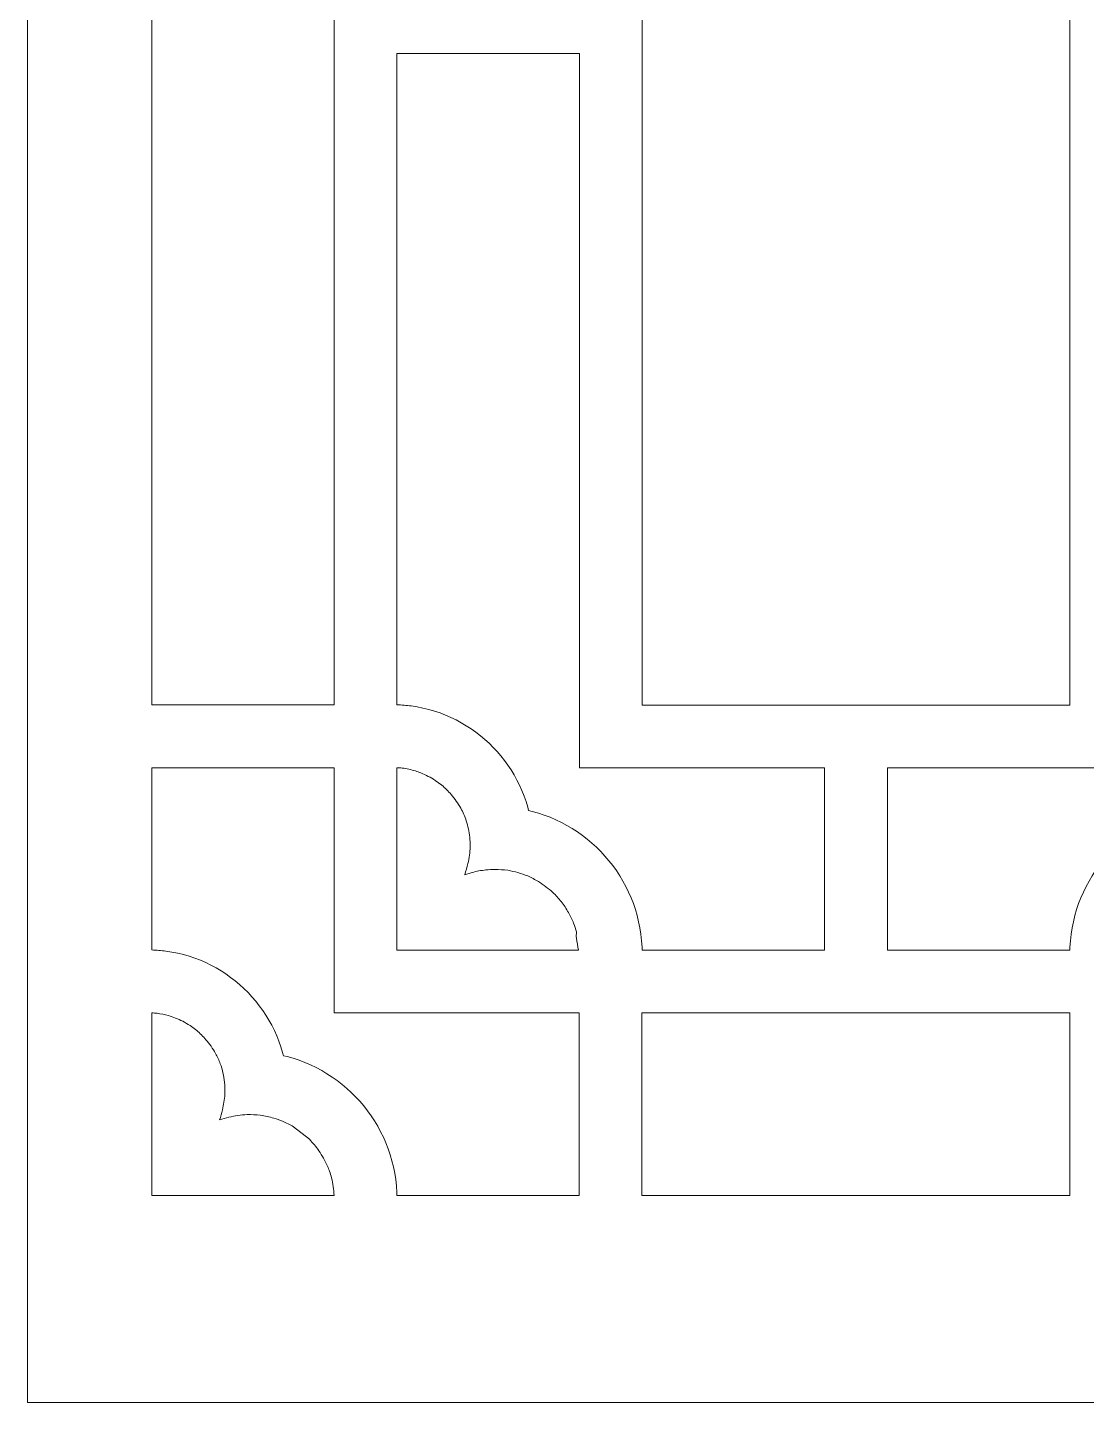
# Model space of a CAD drawing. Header units: centimetres. Extents: x -16.1 to -7.2, y -9.5 to 9.5.
# Drawn here: x -11.369 to -8.715, y -9.5 to -6.053 of the extents above; entities that cross this region are included whole.
import ezdxf

# ---------------------------------------------------------------- set-up
doc = ezdxf.new("R2010")
doc.units = ezdxf.units.CM
doc.header["$MEASUREMENT"] = 0
doc.layers.add('layer 1', color=7, linetype='Continuous')

msp = doc.modelspace()

# ---------------------------------------------------------------- linework, layer by layer
at = {"layer": 'layer 1', "color": 7, "lineweight": 9}
for points, knots in [([(-7.21578, 9.5), (-7.21578, 9.5), (-7.21578, -9.5), (-7.21578, -9.5), (-7.21578, -9.5), (-7.21578, -9.5), (-11.3688, -9.5), (-11.3688, -9.5), (-11.3688, -9.5), (-11.3688, -9.5), (-11.3688, 9.5), (-11.3688, 9.5), (-11.3688, 9.5), (-11.3688, 9.5), (-7.21578, 9.5), (-7.21578, 9.5)], [0, 0, 0, 0, 0.2, 0.2, 0.2, 0.2, 0.4, 0.4, 0.4, 0.4, 0.6, 0.6, 0.6, 0.6, 1, 1, 1, 1]), ([(-11.05731, -4.32706), (-11.05731, -4.32706), (-11.05731, -7.75155), (-11.05731, -7.75155), (-11.05731, -7.75155), (-11.05731, -7.75155), (-10.60004, -7.75155), (-10.60004, -7.75155), (-10.60004, -7.75155), (-10.60004, -7.75155), (-10.60004, -4.32706), (-10.60004, -4.32706), (-10.60004, -4.32706), (-10.60004, -4.32706), (-11.05731, -4.32706), (-11.05731, -4.32706)], [0, 0, 0, 0, 0.2, 0.2, 0.2, 0.2, 0.4, 0.4, 0.4, 0.4, 0.6, 0.6, 0.6, 0.6, 1, 1, 1, 1]), ([(-8.75638, -4.32758), (-8.75638, -4.32758), (-9.82823, -4.32758), (-9.82823, -4.32758), (-9.82823, -4.32758), (-9.82823, -4.32758), (-9.82823, -7.75177), (-9.82823, -7.75177), (-9.82823, -7.75177), (-9.82823, -7.75177), (-8.75638, -7.75177), (-8.75638, -7.75177), (-8.75638, -7.75177), (-8.75638, -7.75177), (-8.75638, -4.32758), (-8.75638, -4.32758)], [0, 0, 0, 0, 0.2, 0.2, 0.2, 0.2, 0.4, 0.4, 0.4, 0.4, 0.6, 0.6, 0.6, 0.6, 1, 1, 1, 1]), ([(-10.36308, -7.76282), (-10.36308, -7.76282), (-10.34881, -7.76695), (-10.34881, -7.76695), (-10.34881, -7.76695), (-10.34881, -7.76695), (-10.3348, -7.77168), (-10.3348, -7.77168), (-10.3348, -7.77168), (-10.3348, -7.77168), (-10.32108, -7.77696), (-10.32108, -7.77696), (-10.32108, -7.77696), (-10.32108, -7.77696), (-10.30762, -7.78279), (-10.30762, -7.78279), (-10.30762, -7.78279), (-10.30762, -7.78279), (-10.29444, -7.78919), (-10.29444, -7.78919), (-10.29444, -7.78919), (-10.29444, -7.78919), (-10.28161, -7.79608), (-10.28161, -7.79608), (-10.28161, -7.79608), (-10.28161, -7.79608), (-10.26909, -7.80349), (-10.26909, -7.80349), (-10.26909, -7.80349), (-10.26909, -7.80349), (-10.25689, -7.81139), (-10.25689, -7.81139), (-10.25689, -7.81139), (-10.25689, -7.81139), (-10.24505, -7.81979), (-10.24505, -7.81979), (-10.24505, -7.81979), (-10.24505, -7.81979), (-10.2336, -7.82862), (-10.2336, -7.82862), (-10.2336, -7.82862), (-10.2336, -7.82862), (-10.22251, -7.83794), (-10.22251, -7.83794), (-10.22251, -7.83794), (-10.22251, -7.83794), (-10.2118, -7.84768), (-10.2118, -7.84768), (-10.2118, -7.84768), (-10.2118, -7.84768), (-10.20151, -7.85786), (-10.20151, -7.85786), (-10.20151, -7.85786), (-10.20151, -7.85786), (-10.19167, -7.86844), (-10.19167, -7.86844), (-10.19167, -7.86844), (-10.19167, -7.86844), (-10.18221, -7.8794), (-10.18221, -7.8794), (-10.18221, -7.8794), (-10.18221, -7.8794), (-10.17324, -7.89078), (-10.17324, -7.89078), (-10.17324, -7.89078), (-10.17324, -7.89078), (-10.1647, -7.90251), (-10.1647, -7.90251), (-10.1647, -7.90251), (-10.1647, -7.90251), (-10.15667, -7.9146), (-10.15667, -7.9146), (-10.15667, -7.9146), (-10.15667, -7.9146), (-10.14912, -7.92701), (-10.14912, -7.92701), (-10.14912, -7.92701), (-10.14912, -7.92701), (-10.14206, -7.93979), (-10.14206, -7.93979), (-10.14206, -7.93979), (-10.14206, -7.93979), (-10.13555, -7.95283), (-10.13555, -7.95283), (-10.13555, -7.95283), (-10.13555, -7.95283), (-10.12956, -7.9662), (-10.12956, -7.9662), (-10.12956, -7.9662), (-10.12956, -7.9662), (-10.12412, -7.97987), (-10.12412, -7.97987), (-10.12412, -7.97987), (-10.12412, -7.97987), (-10.11923, -7.9938), (-10.11923, -7.9938), (-10.11923, -7.9938), (-10.11923, -7.9938), (-10.11493, -8.00799), (-10.11493, -8.00799), (-10.11493, -8.00799), (-10.11493, -8.00799), (-10.1128, -8.01616), (-10.1128, -8.01616), (-10.1128, -8.01616), (-10.1128, -8.01616), (-10.10367, -8.01836), (-10.10367, -8.01836), (-10.10367, -8.01836), (-10.10367, -8.01836), (-10.08846, -8.0227), (-10.08846, -8.0227), (-10.08846, -8.0227), (-10.08846, -8.0227), (-10.07356, -8.02765), (-10.07356, -8.02765), (-10.07356, -8.02765), (-10.07356, -8.02765), (-10.05893, -8.03323), (-10.05893, -8.03323), (-10.05893, -8.03323), (-10.05893, -8.03323), (-10.04462, -8.03942), (-10.04462, -8.03942), (-10.04462, -8.03942), (-10.04462, -8.03942), (-10.0306, -8.04616), (-10.0306, -8.04616), (-10.0306, -8.04616), (-10.0306, -8.04616), (-10.01694, -8.0535), (-10.01694, -8.0535), (-10.01694, -8.0535), (-10.01694, -8.0535), (-10.00363, -8.06134), (-10.00363, -8.06134), (-10.00363, -8.06134), (-10.00363, -8.06134), (-9.99067, -8.06974), (-9.99067, -8.06974), (-9.99067, -8.06974), (-9.99067, -8.06974), (-9.97809, -8.07868), (-9.97809, -8.07868), (-9.97809, -8.07868), (-9.97809, -8.07868), (-9.9659, -8.08809), (-9.9659, -8.08809), (-9.9659, -8.08809), (-9.9659, -8.08809), (-9.95413, -8.09801), (-9.95413, -8.09801), (-9.95413, -8.09801), (-9.95413, -8.09801), (-9.94279, -8.10838), (-9.94279, -8.10838), (-9.94279, -8.10838), (-9.94279, -8.10838), (-9.93187, -8.11924), (-9.93187, -8.11924), (-9.93187, -8.11924), (-9.93187, -8.11924), (-9.92143, -8.1305), (-9.92143, -8.1305), (-9.92143, -8.1305), (-9.92143, -8.1305), (-9.91142, -8.14221), (-9.91142, -8.14221), (-9.91142, -8.14221), (-9.91142, -8.14221), (-9.90192, -8.15435), (-9.90192, -8.15435), (-9.90192, -8.15435), (-9.90192, -8.15435), (-9.89293, -8.16685), (-9.89293, -8.16685), (-9.89293, -8.16685), (-9.89293, -8.16685), (-9.88445, -8.17976), (-9.88445, -8.17976), (-9.88445, -8.17976), (-9.88445, -8.17976), (-9.8765, -8.19302), (-9.8765, -8.19302), (-9.8765, -8.19302), (-9.8765, -8.19302), (-9.86908, -8.20664), (-9.86908, -8.20664), (-9.86908, -8.20664), (-9.86908, -8.20664), (-9.86225, -8.22058), (-9.86225, -8.22058), (-9.86225, -8.22058), (-9.86225, -8.22058), (-9.85601, -8.23486), (-9.85601, -8.23486), (-9.85601, -8.23486), (-9.85601, -8.23486), (-9.85033, -8.24944), (-9.85033, -8.24944), (-9.85033, -8.24944), (-9.85033, -8.24944), (-9.84526, -8.26431), (-9.84526, -8.26431), (-9.84526, -8.26431), (-9.84526, -8.26431), (-9.84083, -8.27946), (-9.84083, -8.27946), (-9.84083, -8.27946), (-9.84083, -8.27946), (-9.83703, -8.29486), (-9.83703, -8.29486), (-9.83703, -8.29486), (-9.83703, -8.29486), (-9.83392, -8.31051), (-9.83392, -8.31051), (-9.83392, -8.31051), (-9.83392, -8.31051), (-9.83143, -8.32637), (-9.83143, -8.32637), (-9.83143, -8.32637), (-9.83143, -8.32637), (-9.82965, -8.34245), (-9.82965, -8.34245), (-9.82965, -8.34245), (-9.82965, -8.34245), (-9.82855, -8.35871), (-9.82855, -8.35871), (-9.82855, -8.35871), (-9.82855, -8.35871), (-9.82839, -8.36632), (-9.82839, -8.36632), (-9.82839, -8.36632), (-9.82839, -8.36632), (-9.37093, -8.36632), (-9.37093, -8.36632), (-9.37093, -8.36632), (-9.37093, -8.36632), (-9.37093, -7.90905), (-9.37093, -7.90905), (-9.37093, -7.90905), (-9.37093, -7.90905), (-9.98547, -7.90905), (-9.98547, -7.90905), (-9.98547, -7.90905), (-9.98547, -7.90905), (-9.98547, -6.1183), (-9.98547, -6.1183), (-9.98547, -6.1183), (-9.98547, -6.1183), (-10.44277, -6.1183), (-10.44277, -6.1183), (-10.44277, -6.1183), (-10.44277, -6.1183), (-10.44277, -7.7512), (-10.44277, -7.7512), (-10.44277, -7.7512), (-10.43082, -7.75147), (-10.41906, -7.7527), (-10.40722, -7.75402), (-10.40722, -7.75402), (-10.40722, -7.75402), (-10.39228, -7.75634), (-10.39228, -7.75634), (-10.39228, -7.75634), (-10.39228, -7.75634), (-10.37755, -7.75927), (-10.37755, -7.75927), (-10.37755, -7.75927), (-10.37755, -7.75927), (-10.36308, -7.76282), (-10.36308, -7.76282)], [0, 0, 0, 0, 0.0144928, 0.0144928, 0.0144928, 0.0144928, 0.0289855, 0.0289855, 0.0289855, 0.0289855, 0.0434783, 0.0434783, 0.0434783, 0.0434783, 0.057971, 0.057971, 0.057971, 0.057971, 0.0724638, 0.0724638, 0.0724638, 0.0724638, 0.0869565, 0.0869565, 0.0869565, 0.0869565, 0.1014493, 0.1014493, 0.1014493, 0.1014493, 0.115942, 0.115942, 0.115942, 0.115942, 0.1304348, 0.1304348, 0.1304348, 0.1304348, 0.1449275, 0.1449275, 0.1449275, 0.1449275, 0.1594203, 0.1594203, 0.1594203, 0.1594203, 0.173913, 0.173913, 0.173913, 0.173913, 0.1884058, 0.1884058, 0.1884058, 0.1884058, 0.2028986, 0.2028986, 0.2028986, 0.2028986, 0.2173913, 0.2173913, 0.2173913, 0.2173913, 0.2318841, 0.2318841, 0.2318841, 0.2318841, 0.2463768, 0.2463768, 0.2463768, 0.2463768, 0.2608696, 0.2608696, 0.2608696, 0.2608696, 0.2753623, 0.2753623, 0.2753623, 0.2753623, 0.2898551, 0.2898551, 0.2898551, 0.2898551, 0.3043478, 0.3043478, 0.3043478, 0.3043478, 0.3188406, 0.3188406, 0.3188406, 0.3188406, 0.3333333, 0.3333333, 0.3333333, 0.3333333, 0.3478261, 0.3478261, 0.3478261, 0.3478261, 0.3623188, 0.3623188, 0.3623188, 0.3623188, 0.3768116, 0.3768116, 0.3768116, 0.3768116, 0.3913043, 0.3913043, 0.3913043, 0.3913043, 0.4057971, 0.4057971, 0.4057971, 0.4057971, 0.4202899, 0.4202899, 0.4202899, 0.4202899, 0.4347826, 0.4347826, 0.4347826, 0.4347826, 0.4492754, 0.4492754, 0.4492754, 0.4492754, 0.4637681, 0.4637681, 0.4637681, 0.4637681, 0.4782609, 0.4782609, 0.4782609, 0.4782609, 0.4927536, 0.4927536, 0.4927536, 0.4927536, 0.5072464, 0.5072464, 0.5072464, 0.5072464, 0.5217391, 0.5217391, 0.5217391, 0.5217391, 0.5362319, 0.5362319, 0.5362319, 0.5362319, 0.5507246, 0.5507246, 0.5507246, 0.5507246, 0.5652174, 0.5652174, 0.5652174, 0.5652174, 0.5797101, 0.5797101, 0.5797101, 0.5797101, 0.5942029, 0.5942029, 0.5942029, 0.5942029, 0.6086957, 0.6086957, 0.6086957, 0.6086957, 0.6231884, 0.6231884, 0.6231884, 0.6231884, 0.6376812, 0.6376812, 0.6376812, 0.6376812, 0.6521739, 0.6521739, 0.6521739, 0.6521739, 0.6666667, 0.6666667, 0.6666667, 0.6666667, 0.6811594, 0.6811594, 0.6811594, 0.6811594, 0.6956522, 0.6956522, 0.6956522, 0.6956522, 0.7101449, 0.7101449, 0.7101449, 0.7101449, 0.7246377, 0.7246377, 0.7246377, 0.7246377, 0.7391304, 0.7391304, 0.7391304, 0.7391304, 0.7536232, 0.7536232, 0.7536232, 0.7536232, 0.7681159, 0.7681159, 0.7681159, 0.7681159, 0.7826087, 0.7826087, 0.7826087, 0.7826087, 0.7971014, 0.7971014, 0.7971014, 0.7971014, 0.8115942, 0.8115942, 0.8115942, 0.8115942, 0.826087, 0.826087, 0.826087, 0.826087, 0.8405797, 0.8405797, 0.8405797, 0.8405797, 0.8550725, 0.8550725, 0.8550725, 0.8550725, 0.8695652, 0.8695652, 0.8695652, 0.8695652, 0.884058, 0.884058, 0.884058, 0.884058, 0.8985507, 0.8985507, 0.8985507, 0.8985507, 0.9130435, 0.9130435, 0.9130435, 0.9130435, 0.9275362, 0.9275362, 0.9275362, 0.9275362, 0.942029, 0.942029, 0.942029, 0.942029, 0.9565217, 0.9565217, 0.9565217, 0.9565217, 0.9710145, 0.9710145, 0.9710145, 0.9710145, 1, 1, 1, 1]), ([(-8.70013, -8.17976), (-8.70013, -8.17976), (-8.69166, -8.16685), (-8.69166, -8.16685), (-8.69166, -8.16685), (-8.69166, -8.16685), (-8.68266, -8.15435), (-8.68266, -8.15435), (-8.68266, -8.15435), (-8.68266, -8.15435), (-8.67314, -8.14221), (-8.67314, -8.14221), (-8.67314, -8.14221), (-8.67314, -8.14221), (-8.66318, -8.1305), (-8.66318, -8.1305), (-8.66318, -8.1305), (-8.66318, -8.1305), (-8.65271, -8.11924), (-8.65271, -8.11924), (-8.65271, -8.11924), (-8.65271, -8.11924), (-8.6418, -8.10838), (-8.6418, -8.10838), (-8.6418, -8.10838), (-8.6418, -8.10838), (-8.63045, -8.09801), (-8.63045, -8.09801), (-8.63045, -8.09801), (-8.63045, -8.09801), (-8.61866, -8.08809), (-8.61866, -8.08809), (-8.61866, -8.08809), (-8.61866, -8.08809), (-8.60649, -8.07868), (-8.60649, -8.07868), (-8.60649, -8.07868), (-8.60649, -8.07868), (-8.59392, -8.06974), (-8.59392, -8.06974), (-8.59392, -8.06974), (-8.59392, -8.06974), (-8.58098, -8.06134), (-8.58098, -8.06134), (-8.58098, -8.06134), (-8.58098, -8.06134), (-8.56764, -8.0535), (-8.56764, -8.0535), (-8.56764, -8.0535), (-8.56764, -8.0535), (-8.55396, -8.04616), (-8.55396, -8.04616), (-8.55396, -8.04616), (-8.55396, -8.04616), (-8.53996, -8.03942), (-8.53996, -8.03942), (-8.53996, -8.03942), (-8.53996, -8.03942), (-8.52566, -8.03323), (-8.52566, -8.03323), (-8.52566, -8.03323), (-8.52566, -8.03323), (-8.51103, -8.02765), (-8.51103, -8.02765), (-8.51103, -8.02765), (-8.51103, -8.02765), (-8.49612, -8.0227), (-8.49612, -8.0227), (-8.49612, -8.0227), (-8.49612, -8.0227), (-8.48094, -8.01836), (-8.48094, -8.01836), (-8.48094, -8.01836), (-8.48094, -8.01836), (-8.47178, -8.01616), (-8.47178, -8.01616), (-8.47178, -8.01616), (-8.47178, -8.01616), (-8.46968, -8.00799), (-8.46968, -8.00799), (-8.46968, -8.00799), (-8.46968, -8.00799), (-8.46535, -7.9938), (-8.46535, -7.9938), (-8.46535, -7.9938), (-8.46535, -7.9938), (-8.46046, -7.97987), (-8.46046, -7.97987), (-8.46046, -7.97987), (-8.46046, -7.97987), (-8.45502, -7.9662), (-8.45502, -7.9662), (-8.45502, -7.9662), (-8.45502, -7.9662), (-8.44903, -7.95283), (-8.44903, -7.95283), (-8.44903, -7.95283), (-8.44903, -7.95283), (-8.44249, -7.93979), (-8.44249, -7.93979), (-8.44249, -7.93979), (-8.44249, -7.93979), (-8.43547, -7.92701), (-8.43547, -7.92701), (-8.43547, -7.92701), (-8.43547, -7.92701), (-8.42792, -7.9146), (-8.42792, -7.9146), (-8.42792, -7.9146), (-8.42792, -7.9146), (-8.41985, -7.90251), (-8.41985, -7.90251), (-8.41985, -7.90251), (-8.41985, -7.90251), (-8.41134, -7.89078), (-8.41134, -7.89078), (-8.41134, -7.89078), (-8.41134, -7.89078), (-8.40235, -7.8794), (-8.40235, -7.8794), (-8.40235, -7.8794), (-8.40235, -7.8794), (-8.39294, -7.86844), (-8.39294, -7.86844), (-8.39294, -7.86844), (-8.39294, -7.86844), (-8.38307, -7.85786), (-8.38307, -7.85786), (-8.38307, -7.85786), (-8.38307, -7.85786), (-8.37276, -7.84768), (-8.37276, -7.84768), (-8.37276, -7.84768), (-8.37276, -7.84768), (-8.36207, -7.83794), (-8.36207, -7.83794), (-8.36207, -7.83794), (-8.36207, -7.83794), (-8.35099, -7.82862), (-8.35099, -7.82862), (-8.35099, -7.82862), (-8.35099, -7.82862), (-8.33951, -7.81979), (-8.33951, -7.81979), (-8.33951, -7.81979), (-8.33951, -7.81979), (-8.32769, -7.81139), (-8.32769, -7.81139), (-8.32769, -7.81139), (-8.32769, -7.81139), (-8.31549, -7.80349), (-8.31549, -7.80349), (-8.31549, -7.80349), (-8.31549, -7.80349), (-8.30297, -7.79608), (-8.30297, -7.79608), (-8.30297, -7.79608), (-8.30297, -7.79608), (-8.29012, -7.78919), (-8.29012, -7.78919), (-8.29012, -7.78919), (-8.29012, -7.78919), (-8.27696, -7.78279), (-8.27696, -7.78279), (-8.27696, -7.78279), (-8.27696, -7.78279), (-8.26351, -7.77696), (-8.26351, -7.77696), (-8.26351, -7.77696), (-8.26351, -7.77696), (-8.24978, -7.77168), (-8.24978, -7.77168), (-8.24978, -7.77168), (-8.24978, -7.77168), (-8.23578, -7.76695), (-8.23578, -7.76695), (-8.23578, -7.76695), (-8.23578, -7.76695), (-8.22153, -7.76282), (-8.22153, -7.76282), (-8.22153, -7.76282), (-8.22153, -7.76282), (-8.20704, -7.75927), (-8.20704, -7.75927), (-8.20704, -7.75927), (-8.20704, -7.75927), (-8.19232, -7.75634), (-8.19232, -7.75634), (-8.19232, -7.75634), (-8.19232, -7.75634), (-8.17739, -7.75402), (-8.17739, -7.75402), (-8.17739, -7.75402), (-8.16552, -7.7527), (-8.15376, -7.75147), (-8.14181, -7.7512), (-8.14181, -7.7512), (-8.14181, -7.7512), (-8.14181, -6.1183), (-8.14181, -6.1183), (-8.14181, -6.1183), (-8.14181, -6.1183), (-8.59911, -6.1183), (-8.59911, -6.1183), (-8.59911, -6.1183), (-8.59911, -6.1183), (-8.59911, -7.90905), (-8.59911, -7.90905), (-8.59911, -7.90905), (-8.59911, -7.90905), (-9.21365, -7.90905), (-9.21365, -7.90905), (-9.21365, -7.90905), (-9.21365, -7.90905), (-9.21365, -8.36632), (-9.21365, -8.36632), (-9.21365, -8.36632), (-9.21365, -8.36632), (-8.75619, -8.36632), (-8.75619, -8.36632), (-8.75619, -8.36632), (-8.75619, -8.36632), (-8.756, -8.35871), (-8.756, -8.35871), (-8.756, -8.35871), (-8.756, -8.35871), (-8.75493, -8.34245), (-8.75493, -8.34245), (-8.75493, -8.34245), (-8.75493, -8.34245), (-8.75315, -8.32637), (-8.75315, -8.32637), (-8.75315, -8.32637), (-8.75315, -8.32637), (-8.75069, -8.31051), (-8.75069, -8.31051), (-8.75069, -8.31051), (-8.75069, -8.31051), (-8.74755, -8.29486), (-8.74755, -8.29486), (-8.74755, -8.29486), (-8.74755, -8.29486), (-8.74375, -8.27946), (-8.74375, -8.27946), (-8.74375, -8.27946), (-8.74375, -8.27946), (-8.73932, -8.26431), (-8.73932, -8.26431), (-8.73932, -8.26431), (-8.73932, -8.26431), (-8.73426, -8.24944), (-8.73426, -8.24944), (-8.73426, -8.24944), (-8.73426, -8.24944), (-8.7286, -8.23486), (-8.7286, -8.23486), (-8.7286, -8.23486), (-8.7286, -8.23486), (-8.72231, -8.22058), (-8.72231, -8.22058), (-8.72231, -8.22058), (-8.72231, -8.22058), (-8.71547, -8.20664), (-8.71547, -8.20664), (-8.71547, -8.20664), (-8.71547, -8.20664), (-8.70809, -8.19302), (-8.70809, -8.19302), (-8.70809, -8.19302), (-8.70809, -8.19302), (-8.70013, -8.17976), (-8.70013, -8.17976)], [0, 0, 0, 0, 0.0144928, 0.0144928, 0.0144928, 0.0144928, 0.0289855, 0.0289855, 0.0289855, 0.0289855, 0.0434783, 0.0434783, 0.0434783, 0.0434783, 0.057971, 0.057971, 0.057971, 0.057971, 0.0724638, 0.0724638, 0.0724638, 0.0724638, 0.0869565, 0.0869565, 0.0869565, 0.0869565, 0.1014493, 0.1014493, 0.1014493, 0.1014493, 0.115942, 0.115942, 0.115942, 0.115942, 0.1304348, 0.1304348, 0.1304348, 0.1304348, 0.1449275, 0.1449275, 0.1449275, 0.1449275, 0.1594203, 0.1594203, 0.1594203, 0.1594203, 0.173913, 0.173913, 0.173913, 0.173913, 0.1884058, 0.1884058, 0.1884058, 0.1884058, 0.2028986, 0.2028986, 0.2028986, 0.2028986, 0.2173913, 0.2173913, 0.2173913, 0.2173913, 0.2318841, 0.2318841, 0.2318841, 0.2318841, 0.2463768, 0.2463768, 0.2463768, 0.2463768, 0.2608696, 0.2608696, 0.2608696, 0.2608696, 0.2753623, 0.2753623, 0.2753623, 0.2753623, 0.2898551, 0.2898551, 0.2898551, 0.2898551, 0.3043478, 0.3043478, 0.3043478, 0.3043478, 0.3188406, 0.3188406, 0.3188406, 0.3188406, 0.3333333, 0.3333333, 0.3333333, 0.3333333, 0.3478261, 0.3478261, 0.3478261, 0.3478261, 0.3623188, 0.3623188, 0.3623188, 0.3623188, 0.3768116, 0.3768116, 0.3768116, 0.3768116, 0.3913043, 0.3913043, 0.3913043, 0.3913043, 0.4057971, 0.4057971, 0.4057971, 0.4057971, 0.4202899, 0.4202899, 0.4202899, 0.4202899, 0.4347826, 0.4347826, 0.4347826, 0.4347826, 0.4492754, 0.4492754, 0.4492754, 0.4492754, 0.4637681, 0.4637681, 0.4637681, 0.4637681, 0.4782609, 0.4782609, 0.4782609, 0.4782609, 0.4927536, 0.4927536, 0.4927536, 0.4927536, 0.5072464, 0.5072464, 0.5072464, 0.5072464, 0.5217391, 0.5217391, 0.5217391, 0.5217391, 0.5362319, 0.5362319, 0.5362319, 0.5362319, 0.5507246, 0.5507246, 0.5507246, 0.5507246, 0.5652174, 0.5652174, 0.5652174, 0.5652174, 0.5797101, 0.5797101, 0.5797101, 0.5797101, 0.5942029, 0.5942029, 0.5942029, 0.5942029, 0.6086957, 0.6086957, 0.6086957, 0.6086957, 0.6231884, 0.6231884, 0.6231884, 0.6231884, 0.6376812, 0.6376812, 0.6376812, 0.6376812, 0.6521739, 0.6521739, 0.6521739, 0.6521739, 0.6666667, 0.6666667, 0.6666667, 0.6666667, 0.6811594, 0.6811594, 0.6811594, 0.6811594, 0.6956522, 0.6956522, 0.6956522, 0.6956522, 0.7101449, 0.7101449, 0.7101449, 0.7101449, 0.7246377, 0.7246377, 0.7246377, 0.7246377, 0.7391304, 0.7391304, 0.7391304, 0.7391304, 0.7536232, 0.7536232, 0.7536232, 0.7536232, 0.7681159, 0.7681159, 0.7681159, 0.7681159, 0.7826087, 0.7826087, 0.7826087, 0.7826087, 0.7971014, 0.7971014, 0.7971014, 0.7971014, 0.8115942, 0.8115942, 0.8115942, 0.8115942, 0.826087, 0.826087, 0.826087, 0.826087, 0.8405797, 0.8405797, 0.8405797, 0.8405797, 0.8550725, 0.8550725, 0.8550725, 0.8550725, 0.8695652, 0.8695652, 0.8695652, 0.8695652, 0.884058, 0.884058, 0.884058, 0.884058, 0.8985507, 0.8985507, 0.8985507, 0.8985507, 0.9130435, 0.9130435, 0.9130435, 0.9130435, 0.9275362, 0.9275362, 0.9275362, 0.9275362, 0.942029, 0.942029, 0.942029, 0.942029, 0.9565217, 0.9565217, 0.9565217, 0.9565217, 0.9710145, 0.9710145, 0.9710145, 0.9710145, 1, 1, 1, 1]), ([(-10.92217, -8.39736), (-10.92217, -8.39736), (-10.90901, -8.40373), (-10.90901, -8.40373), (-10.90901, -8.40373), (-10.90901, -8.40373), (-10.89616, -8.41062), (-10.89616, -8.41062), (-10.89616, -8.41062), (-10.89616, -8.41062), (-10.88363, -8.41803), (-10.88363, -8.41803), (-10.88363, -8.41803), (-10.88363, -8.41803), (-10.87147, -8.42593), (-10.87147, -8.42593), (-10.87147, -8.42593), (-10.87147, -8.42593), (-10.85962, -8.43433), (-10.85962, -8.43433), (-10.85962, -8.43433), (-10.85962, -8.43433), (-10.84816, -8.44319), (-10.84816, -8.44319), (-10.84816, -8.44319), (-10.84816, -8.44319), (-10.83706, -8.45248), (-10.83706, -8.45248), (-10.83706, -8.45248), (-10.83706, -8.45248), (-10.82636, -8.46222), (-10.82636, -8.46222), (-10.82636, -8.46222), (-10.82636, -8.46222), (-10.81606, -8.4724), (-10.81606, -8.4724), (-10.81606, -8.4724), (-10.81606, -8.4724), (-10.80621, -8.48298), (-10.80621, -8.48298), (-10.80621, -8.48298), (-10.80621, -8.48298), (-10.79678, -8.49394), (-10.79678, -8.49394), (-10.79678, -8.49394), (-10.79678, -8.49394), (-10.78779, -8.50533), (-10.78779, -8.50533), (-10.78779, -8.50533), (-10.78779, -8.50533), (-10.77928, -8.51705), (-10.77928, -8.51705), (-10.77928, -8.51705), (-10.77928, -8.51705), (-10.77124, -8.52914), (-10.77124, -8.52914), (-10.77124, -8.52914), (-10.77124, -8.52914), (-10.76366, -8.54156), (-10.76366, -8.54156), (-10.76366, -8.54156), (-10.76366, -8.54156), (-10.75664, -8.55433), (-10.75664, -8.55433), (-10.75664, -8.55433), (-10.75664, -8.55433), (-10.7501, -8.5674), (-10.7501, -8.5674), (-10.7501, -8.5674), (-10.7501, -8.5674), (-10.74411, -8.58078), (-10.74411, -8.58078), (-10.74411, -8.58078), (-10.74411, -8.58078), (-10.73867, -8.59442), (-10.73867, -8.59442), (-10.73867, -8.59442), (-10.73867, -8.59442), (-10.7338, -8.60834), (-10.7338, -8.60834), (-10.7338, -8.60834), (-10.7338, -8.60834), (-10.72948, -8.62253), (-10.72948, -8.62253), (-10.72948, -8.62253), (-10.72948, -8.62253), (-10.72737, -8.63071), (-10.72737, -8.63071), (-10.72737, -8.63071), (-10.72737, -8.63071), (-10.71821, -8.63292), (-10.71821, -8.63292), (-10.71821, -8.63292), (-10.71821, -8.63292), (-10.70303, -8.63725), (-10.70303, -8.63725), (-10.70303, -8.63725), (-10.70303, -8.63725), (-10.68813, -8.64223), (-10.68813, -8.64223), (-10.68813, -8.64223), (-10.68813, -8.64223), (-10.67349, -8.64781), (-10.67349, -8.64781), (-10.67349, -8.64781), (-10.67349, -8.64781), (-10.65917, -8.65396), (-10.65917, -8.65396), (-10.65917, -8.65396), (-10.65917, -8.65396), (-10.64516, -8.66071), (-10.64516, -8.66071), (-10.64516, -8.66071), (-10.64516, -8.66071), (-10.63149, -8.66804), (-10.63149, -8.66804), (-10.63149, -8.66804), (-10.63149, -8.66804), (-10.61818, -8.67592), (-10.61818, -8.67592), (-10.61818, -8.67592), (-10.61818, -8.67592), (-10.60521, -8.68431), (-10.60521, -8.68431), (-10.60521, -8.68431), (-10.60521, -8.68431), (-10.59263, -8.69323), (-10.59263, -8.69323), (-10.59263, -8.69323), (-10.59263, -8.69323), (-10.58046, -8.70266), (-10.58046, -8.70266), (-10.58046, -8.70266), (-10.58046, -8.70266), (-10.56867, -8.71256), (-10.56867, -8.71256), (-10.56867, -8.71256), (-10.56867, -8.71256), (-10.55733, -8.72296), (-10.55733, -8.72296), (-10.55733, -8.72296), (-10.55733, -8.72296), (-10.54642, -8.73378), (-10.54642, -8.73378), (-10.54642, -8.73378), (-10.54642, -8.73378), (-10.53597, -8.74508), (-10.53597, -8.74508), (-10.53597, -8.74508), (-10.53597, -8.74508), (-10.52599, -8.75678), (-10.52599, -8.75678), (-10.52599, -8.75678), (-10.52599, -8.75678), (-10.5165, -8.76889), (-10.5165, -8.76889), (-10.5165, -8.76889), (-10.5165, -8.76889), (-10.50747, -8.78142), (-10.50747, -8.78142), (-10.50747, -8.78142), (-10.50747, -8.78142), (-10.49899, -8.79433), (-10.49899, -8.79433), (-10.49899, -8.79433), (-10.49899, -8.79433), (-10.49106, -8.80759), (-10.49106, -8.80759), (-10.49106, -8.80759), (-10.49106, -8.80759), (-10.48365, -8.82121), (-10.48365, -8.82121), (-10.48365, -8.82121), (-10.48365, -8.82121), (-10.47682, -8.83516), (-10.47682, -8.83516), (-10.47682, -8.83516), (-10.47682, -8.83516), (-10.47055, -8.84943), (-10.47055, -8.84943), (-10.47055, -8.84943), (-10.47055, -8.84943), (-10.46487, -8.86401), (-10.46487, -8.86401), (-10.46487, -8.86401), (-10.46487, -8.86401), (-10.45984, -8.87886), (-10.45984, -8.87886), (-10.45984, -8.87886), (-10.45984, -8.87886), (-10.45537, -8.89401), (-10.45537, -8.89401), (-10.45537, -8.89401), (-10.45537, -8.89401), (-10.45157, -8.9094), (-10.45157, -8.9094), (-10.45157, -8.9094), (-10.45157, -8.9094), (-10.44846, -8.92505), (-10.44846, -8.92505), (-10.44846, -8.92505), (-10.44846, -8.92505), (-10.446, -8.94091), (-10.446, -8.94091), (-10.446, -8.94091), (-10.446, -8.94091), (-10.44419, -8.95699), (-10.44419, -8.95699), (-10.44419, -8.95699), (-10.44419, -8.95699), (-10.44313, -8.97326), (-10.44313, -8.97326), (-10.44313, -8.97326), (-10.44313, -8.97326), (-10.44296, -8.98086), (-10.44296, -8.98086), (-10.44296, -8.98086), (-10.44296, -8.98086), (-9.98643, -8.98086), (-9.98643, -8.98086), (-9.98643, -8.98086), (-9.98643, -8.98086), (-9.98643, -8.52359), (-9.98643, -8.52359), (-9.98643, -8.52359), (-9.98643, -8.52359), (-10.60004, -8.52359), (-10.60004, -8.52359), (-10.60004, -8.52359), (-10.60004, -8.52359), (-10.60004, -7.90883), (-10.60004, -7.90883), (-10.60004, -7.90883), (-10.60004, -7.90883), (-11.05731, -7.90883), (-11.05731, -7.90883), (-11.05731, -7.90883), (-11.05731, -7.90883), (-11.05731, -8.36575), (-11.05731, -8.36575), (-11.05731, -8.36575), (-11.04539, -8.36602), (-11.0336, -8.36725), (-11.02177, -8.36856), (-11.02177, -8.36856), (-11.02177, -8.36856), (-11.00683, -8.37088), (-11.00683, -8.37088), (-11.00683, -8.37088), (-11.00683, -8.37088), (-10.99212, -8.37381), (-10.99212, -8.37381), (-10.99212, -8.37381), (-10.99212, -8.37381), (-10.97762, -8.37737), (-10.97762, -8.37737), (-10.97762, -8.37737), (-10.97762, -8.37737), (-10.96335, -8.3815), (-10.96335, -8.3815), (-10.96335, -8.3815), (-10.96335, -8.3815), (-10.94935, -8.38623), (-10.94935, -8.38623), (-10.94935, -8.38623), (-10.94935, -8.38623), (-10.93562, -8.3915), (-10.93562, -8.3915), (-10.93562, -8.3915), (-10.93562, -8.3915), (-10.92217, -8.39736), (-10.92217, -8.39736)], [0, 0, 0, 0, 0.0144928, 0.0144928, 0.0144928, 0.0144928, 0.0289855, 0.0289855, 0.0289855, 0.0289855, 0.0434783, 0.0434783, 0.0434783, 0.0434783, 0.057971, 0.057971, 0.057971, 0.057971, 0.0724638, 0.0724638, 0.0724638, 0.0724638, 0.0869565, 0.0869565, 0.0869565, 0.0869565, 0.1014493, 0.1014493, 0.1014493, 0.1014493, 0.115942, 0.115942, 0.115942, 0.115942, 0.1304348, 0.1304348, 0.1304348, 0.1304348, 0.1449275, 0.1449275, 0.1449275, 0.1449275, 0.1594203, 0.1594203, 0.1594203, 0.1594203, 0.173913, 0.173913, 0.173913, 0.173913, 0.1884058, 0.1884058, 0.1884058, 0.1884058, 0.2028986, 0.2028986, 0.2028986, 0.2028986, 0.2173913, 0.2173913, 0.2173913, 0.2173913, 0.2318841, 0.2318841, 0.2318841, 0.2318841, 0.2463768, 0.2463768, 0.2463768, 0.2463768, 0.2608696, 0.2608696, 0.2608696, 0.2608696, 0.2753623, 0.2753623, 0.2753623, 0.2753623, 0.2898551, 0.2898551, 0.2898551, 0.2898551, 0.3043478, 0.3043478, 0.3043478, 0.3043478, 0.3188406, 0.3188406, 0.3188406, 0.3188406, 0.3333333, 0.3333333, 0.3333333, 0.3333333, 0.3478261, 0.3478261, 0.3478261, 0.3478261, 0.3623188, 0.3623188, 0.3623188, 0.3623188, 0.3768116, 0.3768116, 0.3768116, 0.3768116, 0.3913043, 0.3913043, 0.3913043, 0.3913043, 0.4057971, 0.4057971, 0.4057971, 0.4057971, 0.4202899, 0.4202899, 0.4202899, 0.4202899, 0.4347826, 0.4347826, 0.4347826, 0.4347826, 0.4492754, 0.4492754, 0.4492754, 0.4492754, 0.4637681, 0.4637681, 0.4637681, 0.4637681, 0.4782609, 0.4782609, 0.4782609, 0.4782609, 0.4927536, 0.4927536, 0.4927536, 0.4927536, 0.5072464, 0.5072464, 0.5072464, 0.5072464, 0.5217391, 0.5217391, 0.5217391, 0.5217391, 0.5362319, 0.5362319, 0.5362319, 0.5362319, 0.5507246, 0.5507246, 0.5507246, 0.5507246, 0.5652174, 0.5652174, 0.5652174, 0.5652174, 0.5797101, 0.5797101, 0.5797101, 0.5797101, 0.5942029, 0.5942029, 0.5942029, 0.5942029, 0.6086957, 0.6086957, 0.6086957, 0.6086957, 0.6231884, 0.6231884, 0.6231884, 0.6231884, 0.6376812, 0.6376812, 0.6376812, 0.6376812, 0.6521739, 0.6521739, 0.6521739, 0.6521739, 0.6666667, 0.6666667, 0.6666667, 0.6666667, 0.6811594, 0.6811594, 0.6811594, 0.6811594, 0.6956522, 0.6956522, 0.6956522, 0.6956522, 0.7101449, 0.7101449, 0.7101449, 0.7101449, 0.7246377, 0.7246377, 0.7246377, 0.7246377, 0.7391304, 0.7391304, 0.7391304, 0.7391304, 0.7536232, 0.7536232, 0.7536232, 0.7536232, 0.7681159, 0.7681159, 0.7681159, 0.7681159, 0.7826087, 0.7826087, 0.7826087, 0.7826087, 0.7971014, 0.7971014, 0.7971014, 0.7971014, 0.8115942, 0.8115942, 0.8115942, 0.8115942, 0.826087, 0.826087, 0.826087, 0.826087, 0.8405797, 0.8405797, 0.8405797, 0.8405797, 0.8550725, 0.8550725, 0.8550725, 0.8550725, 0.8695652, 0.8695652, 0.8695652, 0.8695652, 0.884058, 0.884058, 0.884058, 0.884058, 0.8985507, 0.8985507, 0.8985507, 0.8985507, 0.9130435, 0.9130435, 0.9130435, 0.9130435, 0.9275362, 0.9275362, 0.9275362, 0.9275362, 0.942029, 0.942029, 0.942029, 0.942029, 0.9565217, 0.9565217, 0.9565217, 0.9565217, 0.9710145, 0.9710145, 0.9710145, 0.9710145, 1, 1, 1, 1]), ([(-10.00008, -8.29855), (-10.00358, -8.28928), (-10.00812, -8.28048), (-10.01295, -8.27186), (-10.01295, -8.27186), (-10.0184, -8.26237), (-10.02426, -8.25307), (-10.03111, -8.24456), (-10.03111, -8.24456), (-10.03776, -8.2365), (-10.04459, -8.22855), (-10.05234, -8.22146), (-10.05234, -8.22146), (-10.06341, -8.21137), (-10.07522, -8.20234), (-10.08781, -8.19425), (-10.08781, -8.19425), (-10.0967, -8.18913), (-10.1058, -8.18446), (-10.11513, -8.18022), (-10.11513, -8.18022), (-10.13128, -8.17385), (-10.14778, -8.16918), (-10.16489, -8.16608), (-10.16489, -8.16608), (-10.17554, -8.16472), (-10.18629, -8.16392), (-10.19703, -8.16364), (-10.19703, -8.16364), (-10.20482, -8.16384), (-10.21256, -8.16436), (-10.2203, -8.16521), (-10.2203, -8.16521), (-10.23154, -8.16649), (-10.24314, -8.16827), (-10.254, -8.17155), (-10.254, -8.17155), (-10.254, -8.17155), (-10.27262, -8.17719), (-10.27262, -8.17719), (-10.27262, -8.17719), (-10.27002, -8.16778), (-10.26726, -8.1584), (-10.26501, -8.14888), (-10.26501, -8.14888), (-10.26189, -8.13531), (-10.25954, -8.12118), (-10.25941, -8.10723), (-10.25941, -8.10723), (-10.25939, -8.09908), (-10.25966, -8.09096), (-10.26026, -8.08281), (-10.26026, -8.08281), (-10.26206, -8.06887), (-10.26496, -8.05528), (-10.26914, -8.04184), (-10.26914, -8.04184), (-10.27256, -8.03102), (-10.27748, -8.02057), (-10.28265, -8.01048), (-10.28265, -8.01048), (-10.28979, -7.99823), (-10.29772, -7.98679), (-10.30693, -7.97602), (-10.30693, -7.97602), (-10.31418, -7.9677), (-10.32192, -7.96005), (-10.33024, -7.9528), (-10.33024, -7.9528), (-10.33024, -7.9528), (-10.34673, -7.9406), (-10.34673, -7.9406), (-10.34673, -7.9406), (-10.35827, -7.93336), (-10.37016, -7.92709), (-10.3828, -7.92196), (-10.3828, -7.92196), (-10.3872, -7.92018), (-10.39163, -7.91851), (-10.39614, -7.91698), (-10.39614, -7.91698), (-10.407, -7.91392), (-10.41824, -7.9111), (-10.42948, -7.90987), (-10.42948, -7.90987), (-10.43391, -7.90943), (-10.43834, -7.90905), (-10.44277, -7.90883), (-10.44277, -7.90883), (-10.44277, -7.90883), (-10.44277, -8.36632), (-10.44277, -8.36632), (-10.44277, -8.36632), (-10.44277, -8.36632), (-9.98744, -8.36632), (-9.98744, -8.36632), (-9.98744, -8.36632), (-9.98963, -8.35634), (-9.99211, -8.34652), (-9.99305, -8.33629), (-9.99305, -8.33629), (-9.99343, -8.33099), (-9.99338, -8.32587), (-9.99272, -8.32059), (-9.99272, -8.32059), (-9.99493, -8.31316), (-9.99737, -8.30582), (-10.00008, -8.29855)], [0, 0, 0, 0, 0.0357143, 0.0357143, 0.0357143, 0.0357143, 0.0714286, 0.0714286, 0.0714286, 0.0714286, 0.1071429, 0.1071429, 0.1071429, 0.1071429, 0.1428571, 0.1428571, 0.1428571, 0.1428571, 0.1785714, 0.1785714, 0.1785714, 0.1785714, 0.2142857, 0.2142857, 0.2142857, 0.2142857, 0.25, 0.25, 0.25, 0.25, 0.2857143, 0.2857143, 0.2857143, 0.2857143, 0.3214286, 0.3214286, 0.3214286, 0.3214286, 0.3571429, 0.3571429, 0.3571429, 0.3571429, 0.3928571, 0.3928571, 0.3928571, 0.3928571, 0.4285714, 0.4285714, 0.4285714, 0.4285714, 0.4642857, 0.4642857, 0.4642857, 0.4642857, 0.5, 0.5, 0.5, 0.5, 0.5357143, 0.5357143, 0.5357143, 0.5357143, 0.5714286, 0.5714286, 0.5714286, 0.5714286, 0.6071429, 0.6071429, 0.6071429, 0.6071429, 0.6428571, 0.6428571, 0.6428571, 0.6428571, 0.6785714, 0.6785714, 0.6785714, 0.6785714, 0.7142857, 0.7142857, 0.7142857, 0.7142857, 0.75, 0.75, 0.75, 0.75, 0.7857143, 0.7857143, 0.7857143, 0.7857143, 0.8214286, 0.8214286, 0.8214286, 0.8214286, 0.8571429, 0.8571429, 0.8571429, 0.8571429, 0.8928571, 0.8928571, 0.8928571, 0.8928571, 0.9285714, 0.9285714, 0.9285714, 0.9285714, 1, 1, 1, 1]), ([(-10.61197, -8.92045), (-10.61344, -8.91618), (-10.615, -8.91198), (-10.61667, -8.90779), (-10.61667, -8.90779), (-10.62285, -8.89415), (-10.6301, -8.88118), (-10.63852, -8.86877), (-10.63852, -8.86877), (-10.64541, -8.85859), (-10.65378, -8.84927), (-10.66223, -8.84035), (-10.66223, -8.84035), (-10.66223, -8.84035), (-10.70235, -8.8088), (-10.70235, -8.8088), (-10.70235, -8.8088), (-10.71126, -8.80369), (-10.72034, -8.79903), (-10.72967, -8.79476), (-10.72967, -8.79476), (-10.73672, -8.79201), (-10.74387, -8.78952), (-10.75111, -8.78732), (-10.75111, -8.78732), (-10.76227, -8.78405), (-10.77375, -8.7812), (-10.78532, -8.77994), (-10.78532, -8.77994), (-10.79623, -8.77877), (-10.80725, -8.77792), (-10.81824, -8.77844), (-10.81824, -8.77844), (-10.8338, -8.77924), (-10.84907, -8.78136), (-10.8643, -8.78484), (-10.8643, -8.78484), (-10.87196, -8.78702), (-10.87956, -8.78944), (-10.88719, -8.79173), (-10.88719, -8.79173), (-10.88484, -8.78328), (-10.88241, -8.77483), (-10.88024, -8.76633), (-10.88024, -8.76633), (-10.8771, -8.75345), (-10.87507, -8.74051), (-10.87403, -8.7273), (-10.87403, -8.7273), (-10.87382, -8.71732), (-10.87406, -8.70733), (-10.8748, -8.69736), (-10.8748, -8.69736), (-10.87687, -8.68144), (-10.88041, -8.66599), (-10.88555, -8.65075), (-10.88555, -8.65075), (-10.88902, -8.64198), (-10.8929, -8.63342), (-10.89723, -8.62502), (-10.89723, -8.62502), (-10.90433, -8.61277), (-10.91227, -8.60134), (-10.92149, -8.59057), (-10.92149, -8.59057), (-10.92873, -8.58228), (-10.93647, -8.57462), (-10.94478, -8.56735), (-10.94478, -8.56735), (-10.94478, -8.56735), (-10.96127, -8.55515), (-10.96127, -8.55515), (-10.96127, -8.55515), (-10.96734, -8.55135), (-10.9735, -8.5478), (-10.97987, -8.54451), (-10.97987, -8.54451), (-10.9913, -8.53871), (-11.00339, -8.53347), (-11.01577, -8.53013), (-11.01577, -8.53013), (-11.02507, -8.52772), (-11.03448, -8.52548), (-11.04402, -8.52444), (-11.04402, -8.52444), (-11.04845, -8.52397), (-11.05288, -8.52359), (-11.05731, -8.52337), (-11.05731, -8.52337), (-11.05731, -8.52337), (-11.05731, -8.98086), (-11.05731, -8.98086), (-11.05731, -8.98086), (-11.05731, -8.98086), (-10.60045, -8.98086), (-10.60045, -8.98086), (-10.60045, -8.98086), (-10.60133, -8.96606), (-10.60341, -8.95152), (-10.60674, -8.93705), (-10.60674, -8.93705), (-10.60833, -8.93147), (-10.61008, -8.92595), (-10.61197, -8.92045)], [0, 0, 0, 0, 0.037037, 0.037037, 0.037037, 0.037037, 0.0740741, 0.0740741, 0.0740741, 0.0740741, 0.1111111, 0.1111111, 0.1111111, 0.1111111, 0.1481481, 0.1481481, 0.1481481, 0.1481481, 0.1851852, 0.1851852, 0.1851852, 0.1851852, 0.2222222, 0.2222222, 0.2222222, 0.2222222, 0.2592593, 0.2592593, 0.2592593, 0.2592593, 0.2962963, 0.2962963, 0.2962963, 0.2962963, 0.3333333, 0.3333333, 0.3333333, 0.3333333, 0.3703704, 0.3703704, 0.3703704, 0.3703704, 0.4074074, 0.4074074, 0.4074074, 0.4074074, 0.4444444, 0.4444444, 0.4444444, 0.4444444, 0.4814815, 0.4814815, 0.4814815, 0.4814815, 0.5185185, 0.5185185, 0.5185185, 0.5185185, 0.5555556, 0.5555556, 0.5555556, 0.5555556, 0.5925926, 0.5925926, 0.5925926, 0.5925926, 0.6296296, 0.6296296, 0.6296296, 0.6296296, 0.6666667, 0.6666667, 0.6666667, 0.6666667, 0.7037037, 0.7037037, 0.7037037, 0.7037037, 0.7407407, 0.7407407, 0.7407407, 0.7407407, 0.7777778, 0.7777778, 0.7777778, 0.7777778, 0.8148148, 0.8148148, 0.8148148, 0.8148148, 0.8518519, 0.8518519, 0.8518519, 0.8518519, 0.8888889, 0.8888889, 0.8888889, 0.8888889, 0.9259259, 0.9259259, 0.9259259, 0.9259259, 1, 1, 1, 1]), ([(-9.82916, -8.98086), (-9.82916, -8.98086), (-8.75611, -8.98086), (-8.75611, -8.98086), (-8.75611, -8.98086), (-8.75611, -8.98086), (-8.75611, -8.52359), (-8.75611, -8.52359), (-8.75611, -8.52359), (-8.75611, -8.52359), (-9.82916, -8.52359), (-9.82916, -8.52359), (-9.82916, -8.52359), (-9.82916, -8.52359), (-9.82916, -8.98086), (-9.82916, -8.98086)], [0, 0, 0, 0, 0.2, 0.2, 0.2, 0.2, 0.4, 0.4, 0.4, 0.4, 0.6, 0.6, 0.6, 0.6, 1, 1, 1, 1])]:
    msp.add_open_spline(points, degree=3, knots=knots, dxfattribs=at)

doc.saveas('drawing.dxf')
